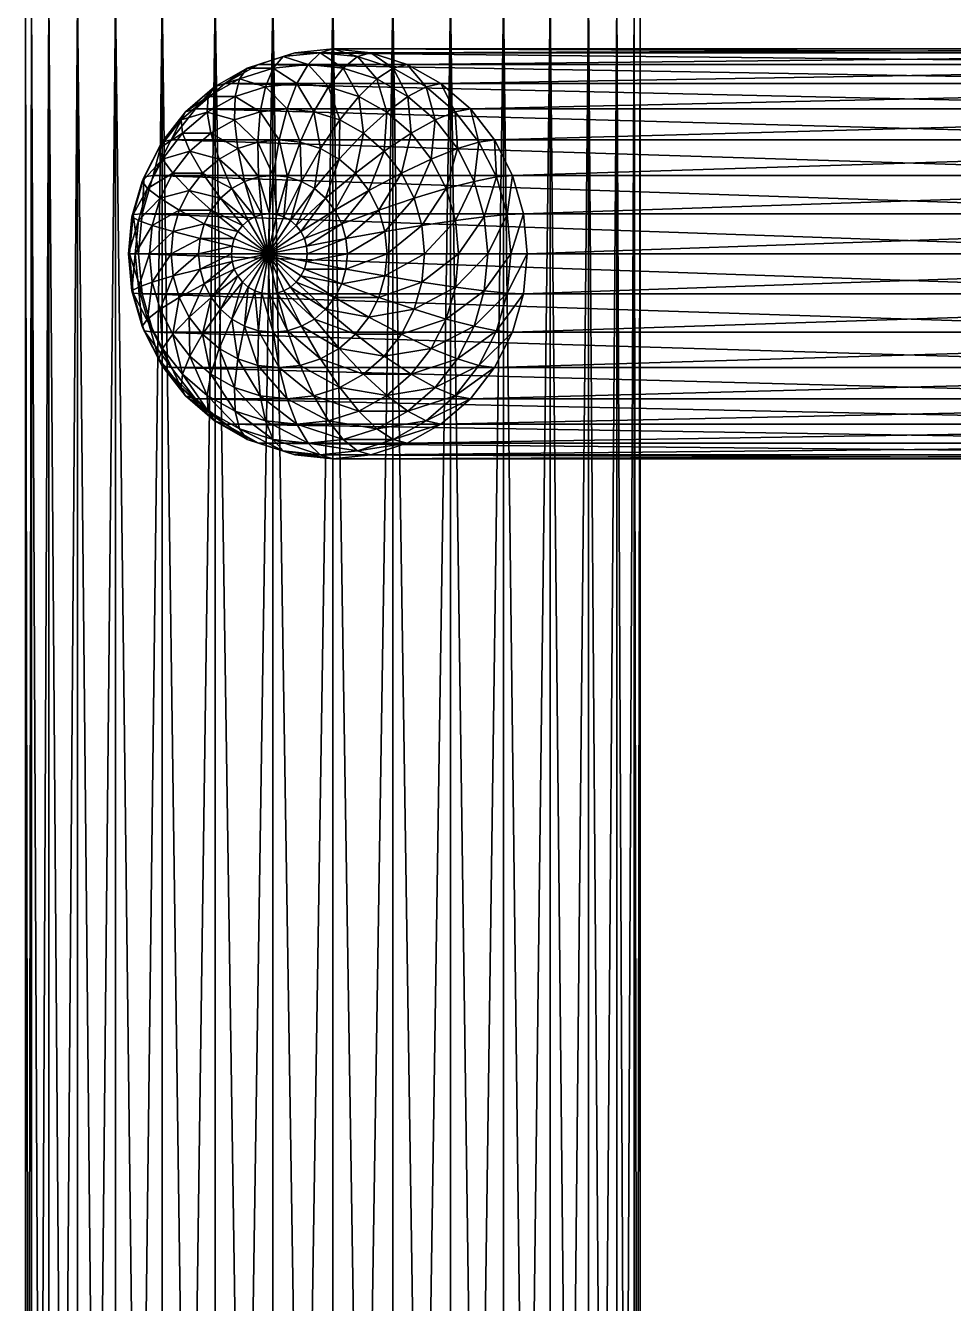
# Model space of a CAD drawing. Header units: millimetres. Extents: x -510 to 550, y -577 to 577.
# Drawn here: x -12 to 24.23, y -465.98 to -416.09 of the extents above; entities that cross this region are included whole.
import ezdxf

# ---------------------------------------------------------------- set-up
doc = ezdxf.new("R2010")
doc.units = ezdxf.units.MM
doc.layers.add('middle_right_fork_1', color=7, linetype='Continuous', true_color=0x5c6b75)
doc.layers.add('structure_right_middle_axle', color=7, linetype='Continuous', true_color=0x5c6b75)

msp = doc.modelspace()

# ---------------------------------------------------------------- linework, layer by layer
at = {"layer": 'middle_right_fork_1', "true_color": 0x5c6b75}
for points in [[(-0.494, -417.154, -281.481), (-1.481, -417.154, -279.506), (0, -417, -280)], [(0, -417, -280), (-1.481, -417.154, -279.506), (43.519, -417.154, -144.506)], [(0.959, -417.304, -281.965), (-0.494, -417.154, -281.481), (0, -417, -280)], [(0.959, -417.304, -281.965), (0, -417, -280), (1.481, -417.154, -280.494)], [(1.481, -417.154, -280.494), (0, -417, -280), (45, -417, -145)], [(0, -417, -280), (43.519, -417.154, -144.506), (45, -417, -145)], [(1.481, -417.154, -280.494), (45, -417, -145), (46.481, -417.154, -145.494)], [(-2.336, -417.751, -282.448), (-3.342, -417.751, -280.531), (-1.946, -417.304, -280.997)], [(-1.946, -417.304, -280.997), (-3.342, -417.751, -280.531), (-2.904, -417.609, -279.032)], [(-1.946, -417.304, -280.997), (-2.904, -417.609, -279.032), (-1.481, -417.154, -279.506)], [(-1.481, -417.154, -279.506), (-2.904, -417.609, -279.032), (42.096, -417.609, -144.032)], [(-0.968, -417.609, -282.904), (-2.336, -417.751, -282.448), (-1.946, -417.304, -280.997)], [(-0.968, -417.609, -282.904), (-1.946, -417.304, -280.997), (-0.494, -417.154, -281.481)], [(-0.494, -417.154, -281.481), (-1.946, -417.304, -280.997), (-1.481, -417.154, -279.506)], [(-1.481, -417.154, -279.506), (42.096, -417.609, -144.032), (43.519, -417.154, -144.506)], [(0.4, -417.751, -283.36), (-0.968, -417.609, -282.904), (-0.494, -417.154, -281.481)], [(0.4, -417.751, -283.36), (-0.494, -417.154, -281.481), (0.959, -417.304, -281.965)], [(1.715, -418.172, -283.799), (0.4, -417.751, -283.36), (0.959, -417.304, -281.965)], [(2.355, -417.751, -282.43), (0.959, -417.304, -281.965), (1.481, -417.154, -280.494)], [(1.715, -418.172, -283.799), (0.959, -417.304, -281.965), (2.355, -417.751, -282.43)], [(2.355, -417.751, -282.43), (1.481, -417.154, -280.494), (2.904, -417.609, -280.968)], [(2.904, -417.609, -280.968), (1.481, -417.154, -280.494), (46.481, -417.154, -145.494)], [(2.904, -417.609, -280.968), (46.481, -417.154, -145.494), (47.904, -417.609, -145.968)], [(-3.651, -418.172, -282.01), (-4.629, -418.476, -280.102), (-3.342, -417.751, -280.531)], [(-3.342, -417.751, -280.531), (-4.629, -418.476, -280.102), (-4.216, -418.348, -278.595)], [(-3.342, -417.751, -280.531), (-4.216, -418.348, -278.595), (-2.904, -417.609, -279.032)], [(-2.904, -417.609, -279.032), (-4.216, -418.348, -278.595), (40.784, -418.348, -143.595)], [(-2.637, -418.476, -283.806), (-3.651, -418.172, -282.01), (-2.336, -417.751, -282.448)], [(-2.336, -417.751, -282.448), (-3.651, -418.172, -282.01), (-3.342, -417.751, -280.531)], [(-2.904, -417.609, -279.032), (40.784, -418.348, -143.595), (42.096, -417.609, -144.032)], [(-1.405, -418.348, -284.216), (-2.637, -418.476, -283.806), (-2.336, -417.751, -282.448)], [(-1.405, -418.348, -284.216), (-2.336, -417.751, -282.448), (-0.968, -417.609, -282.904)], [(-0.174, -418.476, -284.627), (-1.405, -418.348, -284.216), (-0.968, -417.609, -282.904)], [(-0.174, -418.476, -284.627), (-0.968, -417.609, -282.904), (0.4, -417.751, -283.36)], [(1.009, -418.855, -285.021), (-0.174, -418.476, -284.627), (0.4, -417.751, -283.36)], [(1.009, -418.855, -285.021), (0.4, -417.751, -283.36), (1.715, -418.172, -283.799)], [(2.927, -418.855, -284.203), (1.715, -418.172, -283.799), (2.355, -417.751, -282.43)], [(3.642, -418.476, -282.859), (2.355, -417.751, -282.43), (2.904, -417.609, -280.968)], [(2.927, -418.855, -284.203), (2.355, -417.751, -282.43), (3.642, -418.476, -282.859)], [(3.642, -418.476, -282.859), (2.904, -417.609, -280.968), (4.216, -418.348, -281.405)], [(4.216, -418.348, -281.405), (2.904, -417.609, -280.968), (47.904, -417.609, -145.968)], [(4.216, -418.348, -281.405), (47.904, -417.609, -145.968), (49.216, -418.348, -146.405)], [(-4.864, -418.855, -281.606), (-5.757, -419.452, -279.726), (-4.629, -418.476, -280.102)], [(-4.629, -418.476, -280.102), (-5.757, -419.452, -279.726), (-5.367, -419.343, -278.211)], [(-4.629, -418.476, -280.102), (-5.367, -419.343, -278.211), (-4.216, -418.348, -278.595)], [(-4.216, -418.348, -278.595), (-5.367, -419.343, -278.211), (39.633, -419.343, -143.211)], [(-3.82, -418.855, -283.412), (-4.864, -418.855, -281.606), (-3.651, -418.172, -282.01)], [(-3.651, -418.172, -282.01), (-4.864, -418.855, -281.606), (-4.629, -418.476, -280.102)], [(-4.216, -418.348, -278.595), (39.633, -419.343, -143.211), (40.784, -418.348, -143.595)], [(-2.637, -418.476, -283.806), (-3.82, -418.855, -283.412), (-3.651, -418.172, -282.01)], [(-2.836, -419.452, -285.018), (-3.82, -418.855, -283.412), (-2.637, -418.476, -283.806)], [(-1.789, -419.343, -285.367), (-2.836, -419.452, -285.018), (-2.637, -418.476, -283.806)], [(-1.789, -419.343, -285.367), (-2.637, -418.476, -283.806), (-1.405, -418.348, -284.216)], [(-0.742, -419.452, -285.716), (-1.789, -419.343, -285.367), (-1.405, -418.348, -284.216)], [(-0.742, -419.452, -285.716), (-1.405, -418.348, -284.216), (-0.174, -418.476, -284.627)], [(0.265, -419.774, -286.051), (-0.742, -419.452, -285.716), (-0.174, -418.476, -284.627)], [(0.265, -419.774, -286.051), (-0.174, -418.476, -284.627), (1.009, -418.855, -285.021)], [(2.1, -419.469, -285.385), (1.009, -418.855, -285.021), (1.715, -418.172, -283.799)], [(2.1, -419.469, -285.385), (1.715, -418.172, -283.799), (2.927, -418.855, -284.203)], [(3.99, -419.774, -284.557), (2.927, -418.855, -284.203), (3.642, -418.476, -282.859)], [(4.77, -419.452, -283.235), (3.642, -418.476, -282.859), (4.216, -418.348, -281.405)], [(3.99, -419.774, -284.557), (3.642, -418.476, -282.859), (4.77, -419.452, -283.235)], [(4.77, -419.452, -283.235), (4.216, -418.348, -281.405), (5.367, -419.343, -281.789)], [(5.367, -419.343, -281.789), (4.216, -418.348, -281.405), (49.216, -418.348, -146.405)], [(5.367, -419.343, -281.789), (49.216, -418.348, -146.405), (50.367, -419.343, -146.789)], [(-4.911, -419.469, -283.048), (-5.926, -419.774, -281.252), (-4.864, -418.855, -281.606)], [(-4.864, -418.855, -281.606), (-5.926, -419.774, -281.252), (-5.757, -419.452, -279.726)], [(-3.843, -419.774, -284.682), (-4.911, -419.469, -283.048), (-3.82, -418.855, -283.412)], [(-3.82, -418.855, -283.412), (-4.911, -419.469, -283.048), (-4.864, -418.855, -281.606)], [(-2.836, -419.452, -285.018), (-3.843, -419.774, -284.682), (-3.82, -418.855, -283.412)], [(1.193, -420.296, -286.36), (0.265, -419.774, -286.051), (1.009, -418.855, -285.021)], [(1.193, -420.296, -286.36), (1.009, -418.855, -285.021), (2.1, -419.469, -285.385)], [(3.057, -420.296, -285.704), (2.1, -419.469, -285.385), (2.927, -418.855, -284.203)], [(3.057, -420.296, -285.704), (2.927, -418.855, -284.203), (3.99, -419.774, -284.557)], [(-5.926, -419.774, -281.252), (-6.683, -420.641, -279.418), (-5.757, -419.452, -279.726)], [(-5.757, -419.452, -279.726), (-6.683, -420.641, -279.418), (-6.31, -420.555, -277.897)], [(-5.757, -419.452, -279.726), (-6.31, -420.555, -277.897), (-5.367, -419.343, -278.211)], [(-5.367, -419.343, -278.211), (-6.31, -420.555, -277.897), (38.69, -420.555, -142.897)], [(-4.911, -419.469, -283.048), (-5.868, -420.296, -282.729), (-5.926, -419.774, -281.252)], [(-4.77, -420.296, -284.373), (-5.868, -420.296, -282.729), (-4.911, -419.469, -283.048)], [(-5.367, -419.343, -278.211), (38.69, -420.555, -142.897), (39.633, -419.343, -143.211)], [(-3.843, -419.774, -284.682), (-4.77, -420.296, -284.373), (-4.911, -419.469, -283.048)], [(-2.926, -420.641, -286.036), (-3.843, -419.774, -284.682), (-2.836, -419.452, -285.018)], [(-2.103, -420.555, -286.31), (-2.926, -420.641, -286.036), (-2.836, -419.452, -285.018)], [(-2.103, -420.555, -286.31), (-2.836, -419.452, -285.018), (-1.789, -419.343, -285.367)], [(-1.281, -420.641, -286.585), (-2.103, -420.555, -286.31), (-1.789, -419.343, -285.367)], [(-1.281, -420.641, -286.585), (-1.789, -419.343, -285.367), (-0.742, -419.452, -285.716)], [(-0.49, -420.894, -286.848), (-1.281, -420.641, -286.585), (-0.742, -419.452, -285.716)], [(-0.49, -420.894, -286.848), (-0.742, -419.452, -285.716), (0.265, -419.774, -286.051)], [(2.006, -421, -286.631), (1.193, -420.296, -286.36), (2.1, -419.469, -285.385)], [(2.006, -421, -286.631), (2.1, -419.469, -285.385), (3.057, -420.296, -285.704)], [(4.862, -420.894, -284.848), (3.99, -419.774, -284.557), (4.77, -419.452, -283.235)], [(5.696, -420.641, -283.544), (4.77, -419.452, -283.235), (5.367, -419.343, -281.789)], [(4.862, -420.894, -284.848), (4.77, -419.452, -283.235), (5.696, -420.641, -283.544)], [(5.696, -420.641, -283.544), (5.367, -419.343, -281.789), (6.31, -420.555, -282.103)], [(6.31, -420.555, -282.103), (5.367, -419.343, -281.789), (50.367, -419.343, -146.789)], [(6.31, -420.555, -282.103), (50.367, -419.343, -146.789), (51.31, -420.555, -147.103)], [(-5.868, -420.296, -282.729), (-6.798, -420.894, -280.961), (-5.926, -419.774, -281.252)], [(-5.926, -419.774, -281.252), (-6.798, -420.894, -280.961), (-6.683, -420.641, -279.418)], [(-3.717, -420.894, -285.773), (-4.77, -420.296, -284.373), (-3.843, -419.774, -284.682)], [(-2.926, -420.641, -286.036), (-3.717, -420.894, -285.773), (-3.843, -419.774, -284.682)], [(0.239, -421.304, -287.091), (-0.49, -420.894, -286.848), (0.265, -419.774, -286.051)], [(0.239, -421.304, -287.091), (0.265, -419.774, -286.051), (1.193, -420.296, -286.36)], [(3.841, -421.304, -285.965), (3.057, -420.296, -285.704), (3.99, -419.774, -284.557)], [(3.841, -421.304, -285.965), (3.99, -419.774, -284.557), (4.862, -420.894, -284.848)], [(-6.683, -420.641, -279.418), (-7.012, -421.939, -277.663), (-6.31, -420.555, -277.897)], [(-6.31, -420.555, -277.897), (-7.012, -421.939, -277.663), (37.988, -421.939, -142.663)], [(-5.868, -420.296, -282.729), (-6.652, -421.304, -282.468), (-6.798, -420.894, -280.961)], [(-5.584, -421, -284.102), (-6.652, -421.304, -282.468), (-5.868, -420.296, -282.729)], [(-6.31, -420.555, -277.897), (37.988, -421.939, -142.663), (38.69, -420.555, -142.897)], [(-4.77, -420.296, -284.373), (-5.584, -421, -284.102), (-5.868, -420.296, -282.729)], [(-4.446, -421.304, -285.53), (-5.584, -421, -284.102), (-4.77, -420.296, -284.373)], [(-3.717, -420.894, -285.773), (-4.446, -421.304, -285.53), (-4.77, -420.296, -284.373)], [(-2.337, -421.939, -287.012), (-2.926, -420.641, -286.036), (-2.103, -420.555, -286.31)], [(-1.771, -421.997, -287.201), (-2.337, -421.939, -287.012), (-2.103, -420.555, -286.31)], [(-1.771, -421.997, -287.201), (-2.103, -420.555, -286.31), (-1.281, -420.641, -286.585)], [(0.878, -421.857, -287.304), (0.239, -421.304, -287.091), (1.193, -420.296, -286.36)], [(0.878, -421.857, -287.304), (1.193, -420.296, -286.36), (2.006, -421, -286.631)], [(2.673, -421.857, -286.854), (2.006, -421, -286.631), (3.057, -420.296, -285.704)], [(2.673, -421.857, -286.854), (3.057, -420.296, -285.704), (3.841, -421.304, -285.965)], [(6.383, -421.997, -283.773), (5.696, -420.641, -283.544), (6.31, -420.555, -282.103)], [(6.383, -421.997, -283.773), (6.31, -420.555, -282.103), (7.012, -421.939, -282.337)], [(7.012, -421.939, -282.337), (6.31, -420.555, -282.103), (51.31, -420.555, -147.103)], [(7.012, -421.939, -282.337), (51.31, -420.555, -147.103), (52.012, -421.939, -147.337)], [(-6.652, -421.304, -282.468), (-7.446, -422.172, -280.745), (-6.798, -420.894, -280.961)], [(-6.798, -420.894, -280.961), (-7.446, -422.172, -280.745), (-7.371, -421.997, -279.188)], [(-6.798, -420.894, -280.961), (-7.371, -421.997, -279.188), (-6.683, -420.641, -279.418)], [(-6.683, -420.641, -279.418), (-7.371, -421.997, -279.188), (-7.012, -421.939, -277.663)], [(-5.584, -421, -284.102), (-6.251, -421.857, -283.879), (-6.652, -421.304, -282.468)], [(-5.085, -421.857, -285.317), (-6.251, -421.857, -283.879), (-5.584, -421, -284.102)], [(-4.446, -421.304, -285.53), (-5.085, -421.857, -285.317), (-5.584, -421, -284.102)], [(-3.449, -422.172, -286.641), (-4.446, -421.304, -285.53), (-3.717, -420.894, -285.773)], [(-2.904, -421.997, -286.823), (-3.717, -420.894, -285.773), (-2.926, -420.641, -286.036)], [(-2.904, -421.997, -286.823), (-3.449, -422.172, -286.641), (-3.717, -420.894, -285.773)], [(-2.337, -421.939, -287.012), (-2.904, -421.997, -286.823), (-2.926, -420.641, -286.036)], [(-1.226, -422.172, -287.382), (-1.771, -421.997, -287.201), (-1.281, -420.641, -286.585)], [(-1.226, -422.172, -287.382), (-1.281, -420.641, -286.585), (-0.49, -420.894, -286.848)], [(-0.724, -422.454, -287.55), (-1.226, -422.172, -287.382), (-0.49, -420.894, -286.848)], [(-0.724, -422.454, -287.55), (-0.49, -420.894, -286.848), (0.239, -421.304, -287.091)], [(1.402, -422.531, -287.479), (0.878, -421.857, -287.304), (2.006, -421, -286.631)], [(1.402, -422.531, -287.479), (2.006, -421, -286.631), (2.673, -421.857, -286.854)], [(4.425, -422.454, -286.16), (3.841, -421.304, -285.965), (4.862, -420.894, -284.848)], [(4.425, -422.454, -286.16), (4.862, -420.894, -284.848), (5.51, -422.172, -285.064)], [(5.51, -422.172, -285.064), (4.862, -420.894, -284.848), (5.696, -420.641, -283.544)], [(5.51, -422.172, -285.064), (5.696, -420.641, -283.544), (6.383, -421.997, -283.773)], [(-6.652, -421.304, -282.468), (-7.236, -422.454, -282.273), (-7.446, -422.172, -280.745)], [(-6.251, -421.857, -283.879), (-7.236, -422.454, -282.273), (-6.652, -421.304, -282.468)], [(-3.951, -422.454, -286.474), (-5.085, -421.857, -285.317), (-4.446, -421.304, -285.53)], [(-3.449, -422.172, -286.641), (-3.951, -422.454, -286.474), (-4.446, -421.304, -285.53)], [(-0.284, -422.835, -287.696), (-0.724, -422.454, -287.55), (0.239, -421.304, -287.091)], [(-0.284, -422.835, -287.696), (0.239, -421.304, -287.091), (0.878, -421.857, -287.304)], [(3.169, -422.835, -287.019), (2.673, -421.857, -286.854), (3.841, -421.304, -285.965)], [(3.169, -422.835, -287.019), (3.841, -421.304, -285.965), (4.425, -422.454, -286.16)], [(-7.446, -422.172, -280.745), (-7.794, -423.469, -279.047), (-7.371, -421.997, -279.188)], [(-7.371, -421.997, -279.188), (-7.794, -423.469, -279.047), (-7.444, -423.439, -277.519)], [(-7.371, -421.997, -279.188), (-7.444, -423.439, -277.519), (-7.012, -421.939, -277.663)], [(-7.012, -421.939, -277.663), (-7.444, -423.439, -277.519), (37.556, -423.439, -142.519)], [(-6.251, -421.857, -283.879), (-6.747, -422.835, -283.714), (-7.236, -422.454, -282.273)], [(-7.012, -421.939, -277.663), (37.556, -423.439, -142.519), (37.988, -421.939, -142.663)], [(-5.609, -422.531, -285.142), (-6.747, -422.835, -283.714), (-6.251, -421.857, -283.879)], [(-5.085, -421.857, -285.317), (-5.609, -422.531, -285.142), (-6.251, -421.857, -283.879)], [(-4.391, -422.835, -286.327), (-5.609, -422.531, -285.142), (-5.085, -421.857, -285.317)], [(-3.951, -422.454, -286.474), (-4.391, -422.835, -286.327), (-5.085, -421.857, -285.317)], [(-2.77, -423.469, -287.347), (-3.449, -422.172, -286.641), (-2.904, -421.997, -286.823)], [(-2.481, -423.439, -287.444), (-2.904, -421.997, -286.823), (-2.337, -421.939, -287.012)], [(-2.481, -423.439, -287.444), (-2.77, -423.469, -287.347), (-2.904, -421.997, -286.823)], [(-2.192, -423.469, -287.54), (-2.481, -423.439, -287.444), (-2.337, -421.939, -287.012)], [(-2.192, -423.469, -287.54), (-2.337, -421.939, -287.012), (-1.771, -421.997, -287.201)], [(-1.915, -423.558, -287.633), (-2.192, -423.469, -287.54), (-1.771, -421.997, -287.201)], [(-1.915, -423.558, -287.633), (-1.771, -421.997, -287.201), (-1.226, -422.172, -287.382)], [(0.078, -423.299, -287.817), (-0.284, -422.835, -287.696), (0.878, -421.857, -287.304)], [(0.078, -423.299, -287.817), (0.878, -421.857, -287.304), (1.402, -422.531, -287.479)], [(1.792, -423.299, -287.609), (1.402, -422.531, -287.479), (2.673, -421.857, -286.854)], [(1.792, -423.299, -287.609), (2.673, -421.857, -286.854), (3.169, -422.835, -287.019)], [(5.909, -423.558, -285.197), (5.51, -422.172, -285.064), (6.383, -421.997, -283.773)], [(5.909, -423.558, -285.197), (6.383, -421.997, -283.773), (6.807, -423.469, -283.914)], [(6.807, -423.469, -283.914), (6.383, -421.997, -283.773), (7.012, -421.939, -282.337)], [(6.807, -423.469, -283.914), (7.012, -421.939, -282.337), (7.444, -423.439, -282.481)], [(7.444, -423.439, -282.481), (7.012, -421.939, -282.337), (52.012, -421.939, -147.337)], [(7.444, -423.439, -282.481), (52.012, -421.939, -147.337), (52.444, -423.439, -147.481)], [(-7.236, -422.454, -282.273), (-7.845, -423.558, -280.612), (-7.446, -422.172, -280.745)], [(-7.446, -422.172, -280.745), (-7.845, -423.558, -280.612), (-7.794, -423.469, -279.047)], [(-7.236, -422.454, -282.273), (-7.595, -423.702, -282.153), (-7.845, -423.558, -280.612)], [(-6.747, -422.835, -283.714), (-7.595, -423.702, -282.153), (-7.236, -422.454, -282.273)], [(-5.609, -422.531, -285.142), (-5.999, -423.299, -285.012), (-6.747, -422.835, -283.714)], [(-4.752, -423.299, -286.207), (-5.999, -423.299, -285.012), (-5.609, -422.531, -285.142)], [(-4.391, -422.835, -286.327), (-4.752, -423.299, -286.207), (-5.609, -422.531, -285.142)], [(-3.304, -423.702, -287.169), (-4.391, -422.835, -286.327), (-3.951, -422.454, -286.474)], [(-3.048, -423.558, -287.255), (-3.951, -422.454, -286.474), (-3.449, -422.172, -286.641)], [(-3.048, -423.558, -287.255), (-3.304, -423.702, -287.169), (-3.951, -422.454, -286.474)], [(-2.77, -423.469, -287.347), (-3.048, -423.558, -287.255), (-3.449, -422.172, -286.641)], [(-1.659, -423.702, -287.718), (-1.915, -423.558, -287.633), (-1.226, -422.172, -287.382)], [(-1.659, -423.702, -287.718), (-1.226, -422.172, -287.382), (-0.724, -422.454, -287.55)], [(-1.434, -423.896, -287.793), (-1.659, -423.702, -287.718), (-0.724, -422.454, -287.55)], [(-1.434, -423.896, -287.793), (-0.724, -422.454, -287.55), (-0.284, -422.835, -287.696)], [(0.346, -423.828, -287.906), (0.078, -423.299, -287.817), (1.402, -422.531, -287.479)], [(0.346, -423.828, -287.906), (1.402, -422.531, -287.479), (1.792, -423.299, -287.609)], [(3.475, -423.896, -287.121), (3.169, -422.835, -287.019), (4.425, -422.454, -286.16)], [(3.475, -423.896, -287.121), (4.425, -422.454, -286.16), (4.784, -423.702, -286.28)], [(4.784, -423.702, -286.28), (4.425, -422.454, -286.16), (5.51, -422.172, -285.064)], [(4.784, -423.702, -286.28), (5.51, -422.172, -285.064), (5.909, -423.558, -285.197)], [(-6.747, -422.835, -283.714), (-7.052, -423.896, -283.612), (-7.595, -423.702, -282.153)], [(-5.999, -423.299, -285.012), (-7.052, -423.896, -283.612), (-6.747, -422.835, -283.714)], [(-3.528, -423.896, -287.095), (-4.752, -423.299, -286.207), (-4.391, -422.835, -286.327)], [(-3.304, -423.702, -287.169), (-3.528, -423.896, -287.095), (-4.391, -422.835, -286.327)], [(-1.25, -424.133, -287.854), (-1.434, -423.896, -287.793), (-0.284, -422.835, -287.696)], [(-1.25, -424.133, -287.854), (-0.284, -422.835, -287.696), (0.078, -423.299, -287.817)], [(2.032, -424.133, -287.689), (1.792, -423.299, -287.609), (3.169, -422.835, -287.019)], [(2.032, -424.133, -287.689), (3.169, -422.835, -287.019), (3.475, -423.896, -287.121)], [(-7.595, -423.702, -282.153), (-7.98, -425, -280.567), (-7.845, -423.558, -280.612)], [(-7.845, -423.558, -280.612), (-7.98, -425, -280.567), (-7.937, -425, -278.999)], [(-7.845, -423.558, -280.612), (-7.937, -425, -278.999), (-7.794, -423.469, -279.047)], [(-7.794, -423.469, -279.047), (-7.937, -425, -278.999), (-7.589, -425, -277.47)], [(-7.794, -423.469, -279.047), (-7.589, -425, -277.47), (-7.444, -423.439, -277.519)], [(-7.444, -423.439, -277.519), (-7.589, -425, -277.47), (37.411, -425, -142.47)], [(-7.444, -423.439, -277.519), (37.411, -425, -142.47), (37.556, -423.439, -142.519)], [(-5.999, -423.299, -285.012), (-6.239, -424.133, -284.932), (-7.052, -423.896, -283.612)], [(-5.021, -423.828, -286.117), (-6.239, -424.133, -284.932), (-5.999, -423.299, -285.012)], [(-4.752, -423.299, -286.207), (-5.021, -423.828, -286.117), (-5.999, -423.299, -285.012)], [(-3.712, -424.133, -287.033), (-5.021, -423.828, -286.117), (-4.752, -423.299, -286.207)], [(-3.528, -423.896, -287.095), (-3.712, -424.133, -287.033), (-4.752, -423.299, -286.207)], [(-2.53, -425, -287.589), (-3.304, -423.702, -287.169), (-3.048, -423.558, -287.255)], [(-2.53, -425, -287.589), (-3.048, -423.558, -287.255), (-2.77, -423.469, -287.347)], [(-2.53, -425, -287.589), (-2.77, -423.469, -287.347), (-2.481, -423.439, -287.444)], [(-2.53, -425, -287.589), (-2.481, -423.439, -287.444), (-2.192, -423.469, -287.54)], [(-2.53, -425, -287.589), (-2.192, -423.469, -287.54), (-1.915, -423.558, -287.633)], [(-2.53, -425, -287.589), (-1.915, -423.558, -287.633), (-1.659, -423.702, -287.718)], [(-1.113, -424.403, -287.9), (-1.25, -424.133, -287.854), (0.078, -423.299, -287.817)], [(-1.113, -424.403, -287.9), (0.078, -423.299, -287.817), (0.346, -423.828, -287.906)], [(0.511, -424.403, -287.961), (0.346, -423.828, -287.906), (1.792, -423.299, -287.609)], [(0.511, -424.403, -287.961), (1.792, -423.299, -287.609), (2.032, -424.133, -287.689)], [(4.905, -425, -286.32), (4.784, -423.702, -286.28), (5.909, -423.558, -285.197)], [(4.905, -425, -286.32), (5.909, -423.558, -285.197), (6.044, -425, -285.242)], [(6.044, -425, -285.242), (5.909, -423.558, -285.197), (6.807, -423.469, -283.914)], [(6.044, -425, -285.242), (6.807, -423.469, -283.914), (6.95, -425, -283.962)], [(6.95, -425, -283.962), (6.807, -423.469, -283.914), (7.444, -423.439, -282.481)], [(6.95, -425, -283.962), (7.444, -423.439, -282.481), (7.589, -425, -282.53)], [(7.589, -425, -282.53), (7.444, -423.439, -282.481), (52.444, -423.439, -147.481)], [(7.589, -425, -282.53), (52.444, -423.439, -147.481), (52.589, -425, -147.53)], [(-7.595, -423.702, -282.153), (-7.716, -425, -282.113), (-7.98, -425, -280.567)], [(-7.052, -423.896, -283.612), (-7.716, -425, -282.113), (-7.595, -423.702, -282.153)], [(-7.052, -423.896, -283.612), (-7.155, -425, -283.578), (-7.716, -425, -282.113)], [(-6.239, -424.133, -284.932), (-7.155, -425, -283.578), (-7.052, -423.896, -283.612)], [(-5.021, -423.828, -286.117), (-5.186, -424.403, -286.062), (-6.239, -424.133, -284.932)], [(-3.849, -424.403, -286.988), (-5.186, -424.403, -286.062), (-5.021, -423.828, -286.117)], [(-3.712, -424.133, -287.033), (-3.849, -424.403, -286.988), (-5.021, -423.828, -286.117)], [(-2.53, -425, -287.589), (-3.712, -424.133, -287.033), (-3.528, -423.896, -287.095)], [(-2.53, -425, -287.589), (-3.528, -423.896, -287.095), (-3.304, -423.702, -287.169)], [(-2.53, -425, -287.589), (-1.659, -423.702, -287.718), (-1.434, -423.896, -287.793)], [(-2.53, -425, -287.589), (-1.434, -423.896, -287.793), (-1.25, -424.133, -287.854)], [(-1.029, -424.696, -287.928), (-1.113, -424.403, -287.9), (0.346, -423.828, -287.906)], [(-1.029, -424.696, -287.928), (0.346, -423.828, -287.906), (0.511, -424.403, -287.961)], [(2.113, -425, -287.716), (2.032, -424.133, -287.689), (3.475, -423.896, -287.121)], [(2.113, -425, -287.716), (3.475, -423.896, -287.121), (3.578, -425, -287.155)], [(3.578, -425, -287.155), (3.475, -423.896, -287.121), (4.784, -423.702, -286.28)], [(3.578, -425, -287.155), (4.784, -423.702, -286.28), (4.905, -425, -286.32)], [(-6.239, -424.133, -284.932), (-6.32, -425, -284.905), (-7.155, -425, -283.578)], [(-5.186, -424.403, -286.062), (-6.32, -425, -284.905), (-6.239, -424.133, -284.932)], [(-5.186, -424.403, -286.062), (-5.242, -425, -286.044), (-6.32, -425, -284.905)], [(-3.933, -424.696, -286.96), (-5.242, -425, -286.044), (-5.186, -424.403, -286.062)], [(-3.849, -424.403, -286.988), (-3.933, -424.696, -286.96), (-5.186, -424.403, -286.062)], [(-2.53, -425, -287.589), (-3.933, -424.696, -286.96), (-3.849, -424.403, -286.988)], [(-2.53, -425, -287.589), (-3.849, -424.403, -286.988), (-3.712, -424.133, -287.033)], [(-2.53, -425, -287.589), (-1.25, -424.133, -287.854), (-1.113, -424.403, -287.9)], [(-2.53, -425, -287.589), (-1.113, -424.403, -287.9), (-1.029, -424.696, -287.928)], [(-1.001, -425, -287.937), (-1.029, -424.696, -287.928), (0.511, -424.403, -287.961)], [(-1.001, -425, -287.937), (0.511, -424.403, -287.961), (0.567, -425, -287.98)], [(0.567, -425, -287.98), (0.511, -424.403, -287.961), (2.032, -424.133, -287.689)], [(0.567, -425, -287.98), (2.032, -424.133, -287.689), (2.113, -425, -287.716)], [(-7.716, -425, -282.113), (-7.845, -426.442, -280.612), (-7.98, -425, -280.567)], [(-7.98, -425, -280.567), (-7.845, -426.442, -280.612), (-7.794, -426.531, -279.047)], [(-7.98, -425, -280.567), (-7.794, -426.531, -279.047), (-7.937, -425, -278.999)], [(-7.937, -425, -278.999), (-7.794, -426.531, -279.047), (-7.444, -426.561, -277.519)], [(-7.937, -425, -278.999), (-7.444, -426.561, -277.519), (-7.589, -425, -277.47)], [(-7.716, -425, -282.113), (-7.595, -426.298, -282.153), (-7.845, -426.442, -280.612)], [(-7.155, -425, -283.578), (-7.595, -426.298, -282.153), (-7.716, -425, -282.113)], [(-7.155, -425, -283.578), (-7.052, -426.104, -283.612), (-7.595, -426.298, -282.153)], [(-7.589, -425, -277.47), (-7.444, -426.561, -277.519), (37.556, -426.561, -142.519)], [(-7.589, -425, -277.47), (37.556, -426.561, -142.519), (37.411, -425, -142.47)], [(-6.32, -425, -284.905), (-7.052, -426.104, -283.612), (-7.155, -425, -283.578)], [(-6.32, -425, -284.905), (-6.239, -425.867, -284.932), (-7.052, -426.104, -283.612)], [(-5.242, -425, -286.044), (-6.239, -425.867, -284.932), (-6.32, -425, -284.905)], [(-5.242, -425, -286.044), (-5.186, -425.597, -286.062), (-6.239, -425.867, -284.932)], [(-3.933, -424.696, -286.96), (-3.962, -425, -286.95), (-5.242, -425, -286.044)], [(-3.962, -425, -286.95), (-5.186, -425.597, -286.062), (-5.242, -425, -286.044)], [(-3.962, -425, -286.95), (-3.933, -425.304, -286.96), (-5.186, -425.597, -286.062)], [(-2.53, -425, -287.589), (-3.962, -425, -286.95), (-3.933, -424.696, -286.96)], [(-2.53, -425, -287.589), (-3.933, -425.304, -286.96), (-3.962, -425, -286.95)], [(-2.53, -425, -287.589), (-3.849, -425.597, -286.988), (-3.933, -425.304, -286.96)], [(-2.53, -425, -287.589), (-3.712, -425.867, -287.033), (-3.849, -425.597, -286.988)], [(-2.53, -425, -287.589), (-3.528, -426.104, -287.095), (-3.712, -425.867, -287.033)], [(-2.53, -425, -287.589), (-3.304, -426.298, -287.169), (-3.528, -426.104, -287.095)], [(-2.53, -425, -287.589), (-3.048, -426.442, -287.255), (-3.304, -426.298, -287.169)], [(-2.53, -425, -287.589), (-2.77, -426.531, -287.347), (-3.048, -426.442, -287.255)], [(-2.53, -425, -287.589), (-2.481, -426.561, -287.444), (-2.77, -426.531, -287.347)], [(-2.53, -425, -287.589), (-1.029, -424.696, -287.928), (-1.001, -425, -287.937)], [(-2.53, -425, -287.589), (-2.192, -426.531, -287.54), (-2.481, -426.561, -287.444)], [(-2.53, -425, -287.589), (-1.915, -426.442, -287.633), (-2.192, -426.531, -287.54)], [(-2.53, -425, -287.589), (-1.659, -426.298, -287.718), (-1.915, -426.442, -287.633)], [(-2.53, -425, -287.589), (-1.434, -426.104, -287.793), (-1.659, -426.298, -287.718)], [(-2.53, -425, -287.589), (-1.25, -425.867, -287.854), (-1.434, -426.104, -287.793)], [(-2.53, -425, -287.589), (-1.113, -425.597, -287.9), (-1.25, -425.867, -287.854)], [(-2.53, -425, -287.589), (-1.029, -425.304, -287.928), (-1.113, -425.597, -287.9)], [(-2.53, -425, -287.589), (-1.001, -425, -287.937), (-1.029, -425.304, -287.928)], [(-1.029, -425.304, -287.928), (-1.001, -425, -287.937), (0.567, -425, -287.98)], [(-1.029, -425.304, -287.928), (0.567, -425, -287.98), (0.511, -425.597, -287.961)], [(0.511, -425.597, -287.961), (0.567, -425, -287.98), (2.113, -425, -287.716)], [(0.511, -425.597, -287.961), (2.113, -425, -287.716), (2.032, -425.867, -287.689)], [(2.032, -425.867, -287.689), (2.113, -425, -287.716), (3.578, -425, -287.155)], [(2.032, -425.867, -287.689), (3.578, -425, -287.155), (3.475, -426.104, -287.121)], [(3.475, -426.104, -287.121), (3.578, -425, -287.155), (4.905, -425, -286.32)], [(3.475, -426.104, -287.121), (4.905, -425, -286.32), (4.784, -426.298, -286.28)], [(4.784, -426.298, -286.28), (4.905, -425, -286.32), (6.044, -425, -285.242)], [(4.784, -426.298, -286.28), (6.044, -425, -285.242), (5.909, -426.442, -285.197)], [(5.909, -426.442, -285.197), (6.044, -425, -285.242), (6.95, -425, -283.962)], [(5.909, -426.442, -285.197), (6.95, -425, -283.962), (6.807, -426.531, -283.914)], [(6.807, -426.531, -283.914), (6.95, -425, -283.962), (7.589, -425, -282.53)], [(6.807, -426.531, -283.914), (7.589, -425, -282.53), (7.444, -426.561, -282.481)], [(7.444, -426.561, -282.481), (7.589, -425, -282.53), (52.589, -425, -147.53)], [(7.444, -426.561, -282.481), (52.589, -425, -147.53), (52.444, -426.561, -147.481)], [(-3.933, -425.304, -286.96), (-5.021, -426.172, -286.117), (-5.186, -425.597, -286.062)], [(-3.933, -425.304, -286.96), (-3.849, -425.597, -286.988), (-5.021, -426.172, -286.117)], [(-1.113, -425.597, -287.9), (-1.029, -425.304, -287.928), (0.511, -425.597, -287.961)], [(-6.239, -425.867, -284.932), (-6.747, -427.165, -283.714), (-7.052, -426.104, -283.612)], [(-6.239, -425.867, -284.932), (-5.999, -426.701, -285.012), (-6.747, -427.165, -283.714)], [(-5.186, -425.597, -286.062), (-5.999, -426.701, -285.012), (-6.239, -425.867, -284.932)], [(-5.186, -425.597, -286.062), (-5.021, -426.172, -286.117), (-5.999, -426.701, -285.012)], [(-3.849, -425.597, -286.988), (-4.752, -426.701, -286.207), (-5.021, -426.172, -286.117)], [(-3.849, -425.597, -286.988), (-3.712, -425.867, -287.033), (-4.752, -426.701, -286.207)], [(-3.712, -425.867, -287.033), (-4.391, -427.165, -286.327), (-4.752, -426.701, -286.207)], [(-3.712, -425.867, -287.033), (-3.528, -426.104, -287.095), (-4.391, -427.165, -286.327)], [(-1.434, -426.104, -287.793), (-1.25, -425.867, -287.854), (0.078, -426.701, -287.817)], [(-1.25, -425.867, -287.854), (-1.113, -425.597, -287.9), (0.346, -426.172, -287.906)], [(-1.25, -425.867, -287.854), (0.346, -426.172, -287.906), (0.078, -426.701, -287.817)], [(-1.113, -425.597, -287.9), (0.511, -425.597, -287.961), (0.346, -426.172, -287.906)], [(0.346, -426.172, -287.906), (0.511, -425.597, -287.961), (2.032, -425.867, -287.689)], [(0.346, -426.172, -287.906), (2.032, -425.867, -287.689), (1.792, -426.701, -287.609)], [(1.792, -426.701, -287.609), (2.032, -425.867, -287.689), (3.475, -426.104, -287.121)], [(-7.595, -426.298, -282.153), (-7.446, -427.828, -280.745), (-7.845, -426.442, -280.612)], [(-7.845, -426.442, -280.612), (-7.446, -427.828, -280.745), (-7.371, -428.003, -279.188)], [(-7.845, -426.442, -280.612), (-7.371, -428.003, -279.188), (-7.794, -426.531, -279.047)], [(-7.794, -426.531, -279.047), (-7.371, -428.003, -279.188), (-7.012, -428.061, -277.663)], [(-7.794, -426.531, -279.047), (-7.012, -428.061, -277.663), (-7.444, -426.561, -277.519)], [(-7.052, -426.104, -283.612), (-7.236, -427.546, -282.273), (-7.595, -426.298, -282.153)], [(-7.595, -426.298, -282.153), (-7.236, -427.546, -282.273), (-7.446, -427.828, -280.745)], [(-7.052, -426.104, -283.612), (-6.747, -427.165, -283.714), (-7.236, -427.546, -282.273)], [(-5.021, -426.172, -286.117), (-5.609, -427.469, -285.142), (-5.999, -426.701, -285.012)], [(-5.021, -426.172, -286.117), (-4.752, -426.701, -286.207), (-5.609, -427.469, -285.142)], [(-3.528, -426.104, -287.095), (-3.951, -427.546, -286.474), (-4.391, -427.165, -286.327)], [(-3.528, -426.104, -287.095), (-3.304, -426.298, -287.169), (-3.951, -427.546, -286.474)], [(-3.304, -426.298, -287.169), (-3.449, -427.828, -286.641), (-3.951, -427.546, -286.474)], [(-3.304, -426.298, -287.169), (-3.048, -426.442, -287.255), (-3.449, -427.828, -286.641)], [(-3.048, -426.442, -287.255), (-2.904, -428.003, -286.823), (-3.449, -427.828, -286.641)], [(-3.048, -426.442, -287.255), (-2.77, -426.531, -287.347), (-2.904, -428.003, -286.823)], [(-2.77, -426.531, -287.347), (-2.337, -428.061, -287.012), (-2.904, -428.003, -286.823)], [(-2.77, -426.531, -287.347), (-2.481, -426.561, -287.444), (-2.337, -428.061, -287.012)], [(-2.481, -426.561, -287.444), (-2.192, -426.531, -287.54), (-1.771, -428.003, -287.201)], [(-2.192, -426.531, -287.54), (-1.915, -426.442, -287.633), (-1.226, -427.828, -287.382)], [(-2.192, -426.531, -287.54), (-1.226, -427.828, -287.382), (-1.771, -428.003, -287.201)], [(-1.915, -426.442, -287.633), (-1.659, -426.298, -287.718), (-0.724, -427.546, -287.55)], [(-1.915, -426.442, -287.633), (-0.724, -427.546, -287.55), (-1.226, -427.828, -287.382)], [(-1.659, -426.298, -287.718), (-1.434, -426.104, -287.793), (-0.284, -427.165, -287.696)], [(-1.659, -426.298, -287.718), (-0.284, -427.165, -287.696), (-0.724, -427.546, -287.55)], [(-1.434, -426.104, -287.793), (0.078, -426.701, -287.817), (-0.284, -427.165, -287.696)], [(0.078, -426.701, -287.817), (0.346, -426.172, -287.906), (1.792, -426.701, -287.609)], [(1.792, -426.701, -287.609), (3.475, -426.104, -287.121), (3.169, -427.165, -287.019)], [(3.169, -427.165, -287.019), (3.475, -426.104, -287.121), (4.784, -426.298, -286.28)], [(3.169, -427.165, -287.019), (4.784, -426.298, -286.28), (4.425, -427.546, -286.16)], [(4.425, -427.546, -286.16), (4.784, -426.298, -286.28), (5.909, -426.442, -285.197)], [(4.425, -427.546, -286.16), (5.909, -426.442, -285.197), (5.51, -427.828, -285.064)], [(5.51, -427.828, -285.064), (5.909, -426.442, -285.197), (6.807, -426.531, -283.914)], [(5.51, -427.828, -285.064), (6.807, -426.531, -283.914), (6.383, -428.003, -283.773)], [(6.383, -428.003, -283.773), (6.807, -426.531, -283.914), (7.444, -426.561, -282.481)], [(-7.444, -426.561, -277.519), (-7.012, -428.061, -277.663), (37.988, -428.061, -142.663)], [(-7.444, -426.561, -277.519), (37.988, -428.061, -142.663), (37.556, -426.561, -142.519)], [(-5.999, -426.701, -285.012), (-6.251, -428.143, -283.879), (-6.747, -427.165, -283.714)], [(-5.999, -426.701, -285.012), (-5.609, -427.469, -285.142), (-6.251, -428.143, -283.879)], [(-4.752, -426.701, -286.207), (-5.085, -428.143, -285.317), (-5.609, -427.469, -285.142)], [(-4.752, -426.701, -286.207), (-4.391, -427.165, -286.327), (-5.085, -428.143, -285.317)], [(-2.481, -426.561, -287.444), (-1.771, -428.003, -287.201), (-2.337, -428.061, -287.012)], [(-0.284, -427.165, -287.696), (0.078, -426.701, -287.817), (1.402, -427.469, -287.479)], [(0.078, -426.701, -287.817), (1.792, -426.701, -287.609), (1.402, -427.469, -287.479)], [(1.402, -427.469, -287.479), (1.792, -426.701, -287.609), (3.169, -427.165, -287.019)], [(6.383, -428.003, -283.773), (7.444, -426.561, -282.481), (7.012, -428.061, -282.337)], [(7.012, -428.061, -282.337), (7.444, -426.561, -282.481), (52.444, -426.561, -147.481)], [(7.012, -428.061, -282.337), (52.444, -426.561, -147.481), (52.012, -428.061, -147.337)], [(-7.236, -427.546, -282.273), (-6.798, -429.106, -280.961), (-7.446, -427.828, -280.745)], [(-6.747, -427.165, -283.714), (-6.652, -428.696, -282.468), (-7.236, -427.546, -282.273)], [(-7.236, -427.546, -282.273), (-6.652, -428.696, -282.468), (-6.798, -429.106, -280.961)], [(-6.747, -427.165, -283.714), (-6.251, -428.143, -283.879), (-6.652, -428.696, -282.468)], [(-5.609, -427.469, -285.142), (-5.584, -429, -284.102), (-6.251, -428.143, -283.879)], [(-5.609, -427.469, -285.142), (-5.085, -428.143, -285.317), (-5.584, -429, -284.102)], [(-4.391, -427.165, -286.327), (-4.446, -428.696, -285.53), (-5.085, -428.143, -285.317)], [(-4.391, -427.165, -286.327), (-3.951, -427.546, -286.474), (-4.446, -428.696, -285.53)], [(-3.951, -427.546, -286.474), (-3.717, -429.106, -285.773), (-4.446, -428.696, -285.53)], [(-3.951, -427.546, -286.474), (-3.449, -427.828, -286.641), (-3.717, -429.106, -285.773)], [(-1.226, -427.828, -287.382), (-0.724, -427.546, -287.55), (0.239, -428.696, -287.091)], [(-0.724, -427.546, -287.55), (-0.284, -427.165, -287.696), (0.878, -428.143, -287.304)], [(-0.724, -427.546, -287.55), (0.878, -428.143, -287.304), (0.239, -428.696, -287.091)], [(-0.284, -427.165, -287.696), (1.402, -427.469, -287.479), (0.878, -428.143, -287.304)], [(0.878, -428.143, -287.304), (1.402, -427.469, -287.479), (2.673, -428.143, -286.854)], [(1.402, -427.469, -287.479), (3.169, -427.165, -287.019), (2.673, -428.143, -286.854)], [(2.673, -428.143, -286.854), (3.169, -427.165, -287.019), (4.425, -427.546, -286.16)], [(2.673, -428.143, -286.854), (4.425, -427.546, -286.16), (3.841, -428.696, -285.965)], [(3.841, -428.696, -285.965), (4.425, -427.546, -286.16), (5.51, -427.828, -285.064)], [(-7.446, -427.828, -280.745), (-6.798, -429.106, -280.961), (-6.683, -429.359, -279.418)], [(-7.446, -427.828, -280.745), (-6.683, -429.359, -279.418), (-7.371, -428.003, -279.188)], [(-7.371, -428.003, -279.188), (-6.683, -429.359, -279.418), (-6.31, -429.445, -277.897)], [(-7.371, -428.003, -279.188), (-6.31, -429.445, -277.897), (-7.012, -428.061, -277.663)], [(-3.449, -427.828, -286.641), (-2.926, -429.359, -286.036), (-3.717, -429.106, -285.773)], [(-3.449, -427.828, -286.641), (-2.904, -428.003, -286.823), (-2.926, -429.359, -286.036)], [(-2.904, -428.003, -286.823), (-2.103, -429.445, -286.31), (-2.926, -429.359, -286.036)], [(-2.904, -428.003, -286.823), (-2.337, -428.061, -287.012), (-2.103, -429.445, -286.31)], [(-2.337, -428.061, -287.012), (-1.771, -428.003, -287.201), (-1.281, -429.359, -286.585)], [(-1.771, -428.003, -287.201), (-1.226, -427.828, -287.382), (-0.49, -429.106, -286.848)], [(-1.771, -428.003, -287.201), (-0.49, -429.106, -286.848), (-1.281, -429.359, -286.585)], [(-1.226, -427.828, -287.382), (0.239, -428.696, -287.091), (-0.49, -429.106, -286.848)], [(3.841, -428.696, -285.965), (5.51, -427.828, -285.064), (4.862, -429.106, -284.848)], [(4.862, -429.106, -284.848), (5.51, -427.828, -285.064), (6.383, -428.003, -283.773)], [(4.862, -429.106, -284.848), (6.383, -428.003, -283.773), (5.696, -429.359, -283.544)], [(5.696, -429.359, -283.544), (6.383, -428.003, -283.773), (7.012, -428.061, -282.337)], [(-7.012, -428.061, -277.663), (-6.31, -429.445, -277.897), (38.69, -429.445, -142.897)], [(-7.012, -428.061, -277.663), (38.69, -429.445, -142.897), (37.988, -428.061, -142.663)], [(-6.251, -428.143, -283.879), (-5.868, -429.704, -282.729), (-6.652, -428.696, -282.468)], [(-6.251, -428.143, -283.879), (-5.584, -429, -284.102), (-5.868, -429.704, -282.729)], [(-5.085, -428.143, -285.317), (-4.77, -429.704, -284.373), (-5.584, -429, -284.102)], [(-5.085, -428.143, -285.317), (-4.446, -428.696, -285.53), (-4.77, -429.704, -284.373)], [(-2.337, -428.061, -287.012), (-1.281, -429.359, -286.585), (-2.103, -429.445, -286.31)], [(0.239, -428.696, -287.091), (0.878, -428.143, -287.304), (2.006, -429, -286.631)], [(0.878, -428.143, -287.304), (2.673, -428.143, -286.854), (2.006, -429, -286.631)], [(2.006, -429, -286.631), (2.673, -428.143, -286.854), (3.841, -428.696, -285.965)], [(5.696, -429.359, -283.544), (7.012, -428.061, -282.337), (6.31, -429.445, -282.103)], [(6.31, -429.445, -282.103), (7.012, -428.061, -282.337), (52.012, -428.061, -147.337)], [(6.31, -429.445, -282.103), (52.012, -428.061, -147.337), (51.31, -429.445, -147.103)], [(-6.652, -428.696, -282.468), (-5.926, -430.226, -281.252), (-6.798, -429.106, -280.961)], [(-6.652, -428.696, -282.468), (-5.868, -429.704, -282.729), (-5.926, -430.226, -281.252)], [(-5.584, -429, -284.102), (-4.911, -430.531, -283.048), (-5.868, -429.704, -282.729)], [(-5.584, -429, -284.102), (-4.77, -429.704, -284.373), (-4.911, -430.531, -283.048)], [(-4.446, -428.696, -285.53), (-3.843, -430.226, -284.682), (-4.77, -429.704, -284.373)], [(-4.446, -428.696, -285.53), (-3.717, -429.106, -285.773), (-3.843, -430.226, -284.682)], [(-0.49, -429.106, -286.848), (0.239, -428.696, -287.091), (1.193, -429.704, -286.36)], [(0.239, -428.696, -287.091), (2.006, -429, -286.631), (1.193, -429.704, -286.36)], [(1.193, -429.704, -286.36), (2.006, -429, -286.631), (3.057, -429.704, -285.704)], [(2.006, -429, -286.631), (3.841, -428.696, -285.965), (3.057, -429.704, -285.704)], [(3.057, -429.704, -285.704), (3.841, -428.696, -285.965), (4.862, -429.106, -284.848)], [(-6.798, -429.106, -280.961), (-5.926, -430.226, -281.252), (-5.757, -430.548, -279.726)], [(-6.798, -429.106, -280.961), (-5.757, -430.548, -279.726), (-6.683, -429.359, -279.418)], [(-6.683, -429.359, -279.418), (-5.757, -430.548, -279.726), (-5.367, -430.657, -278.211)], [(-6.683, -429.359, -279.418), (-5.367, -430.657, -278.211), (-6.31, -429.445, -277.897)], [(-6.31, -429.445, -277.897), (-5.367, -430.657, -278.211), (39.633, -430.657, -143.211)], [(-6.31, -429.445, -277.897), (39.633, -430.657, -143.211), (38.69, -429.445, -142.897)], [(-3.717, -429.106, -285.773), (-2.836, -430.548, -285.018), (-3.843, -430.226, -284.682)], [(-3.717, -429.106, -285.773), (-2.926, -429.359, -286.036), (-2.836, -430.548, -285.018)], [(-2.926, -429.359, -286.036), (-2.103, -429.445, -286.31), (-1.789, -430.657, -285.367)], [(-2.926, -429.359, -286.036), (-1.789, -430.657, -285.367), (-2.836, -430.548, -285.018)], [(-2.103, -429.445, -286.31), (-1.281, -429.359, -286.585), (-0.742, -430.548, -285.716)], [(-2.103, -429.445, -286.31), (-0.742, -430.548, -285.716), (-1.789, -430.657, -285.367)], [(-1.281, -429.359, -286.585), (-0.49, -429.106, -286.848), (0.265, -430.226, -286.051)], [(-1.281, -429.359, -286.585), (0.265, -430.226, -286.051), (-0.742, -430.548, -285.716)], [(-0.49, -429.106, -286.848), (1.193, -429.704, -286.36), (0.265, -430.226, -286.051)], [(3.057, -429.704, -285.704), (4.862, -429.106, -284.848), (3.99, -430.226, -284.557)], [(3.99, -430.226, -284.557), (4.862, -429.106, -284.848), (5.696, -429.359, -283.544)], [(3.99, -430.226, -284.557), (5.696, -429.359, -283.544), (4.77, -430.548, -283.235)], [(4.77, -430.548, -283.235), (5.696, -429.359, -283.544), (6.31, -429.445, -282.103)], [(4.77, -430.548, -283.235), (6.31, -429.445, -282.103), (5.367, -430.657, -281.789)], [(5.367, -430.657, -281.789), (6.31, -429.445, -282.103), (51.31, -429.445, -147.103)], [(5.367, -430.657, -281.789), (51.31, -429.445, -147.103), (50.367, -430.657, -146.789)], [(-5.868, -429.704, -282.729), (-4.864, -431.145, -281.606), (-5.926, -430.226, -281.252)], [(-5.868, -429.704, -282.729), (-4.911, -430.531, -283.048), (-4.864, -431.145, -281.606)], [(-4.77, -429.704, -284.373), (-3.82, -431.145, -283.412), (-4.911, -430.531, -283.048)], [(-4.77, -429.704, -284.373), (-3.843, -430.226, -284.682), (-3.82, -431.145, -283.412)], [(0.265, -430.226, -286.051), (1.193, -429.704, -286.36), (2.1, -430.531, -285.385)], [(1.193, -429.704, -286.36), (3.057, -429.704, -285.704), (2.1, -430.531, -285.385)], [(2.1, -430.531, -285.385), (3.057, -429.704, -285.704), (3.99, -430.226, -284.557)], [(-5.926, -430.226, -281.252), (-4.864, -431.145, -281.606), (-4.629, -431.524, -280.102)], [(-5.926, -430.226, -281.252), (-4.629, -431.524, -280.102), (-5.757, -430.548, -279.726)], [(-4.911, -430.531, -283.048), (-3.82, -431.145, -283.412), (-3.651, -431.828, -282.01)], [(-4.911, -430.531, -283.048), (-3.651, -431.828, -282.01), (-4.864, -431.145, -281.606)], [(-3.843, -430.226, -284.682), (-2.836, -430.548, -285.018), (-2.637, -431.524, -283.806)], [(-3.843, -430.226, -284.682), (-2.637, -431.524, -283.806), (-3.82, -431.145, -283.412)], [(-0.742, -430.548, -285.716), (0.265, -430.226, -286.051), (1.009, -431.145, -285.021)], [(0.265, -430.226, -286.051), (2.1, -430.531, -285.385), (1.009, -431.145, -285.021)], [(1.009, -431.145, -285.021), (2.1, -430.531, -285.385), (2.927, -431.145, -284.203)], [(2.1, -430.531, -285.385), (3.99, -430.226, -284.557), (2.927, -431.145, -284.203)], [(2.927, -431.145, -284.203), (3.99, -430.226, -284.557), (4.77, -430.548, -283.235)], [(-5.757, -430.548, -279.726), (-4.629, -431.524, -280.102), (-4.216, -431.652, -278.595)], [(-5.757, -430.548, -279.726), (-4.216, -431.652, -278.595), (-5.367, -430.657, -278.211)], [(-5.367, -430.657, -278.211), (-4.216, -431.652, -278.595), (40.784, -431.652, -143.595)], [(-5.367, -430.657, -278.211), (40.784, -431.652, -143.595), (39.633, -430.657, -143.211)], [(-2.836, -430.548, -285.018), (-1.789, -430.657, -285.367), (-1.405, -431.652, -284.216)], [(-2.836, -430.548, -285.018), (-1.405, -431.652, -284.216), (-2.637, -431.524, -283.806)], [(-1.789, -430.657, -285.367), (-0.742, -430.548, -285.716), (-0.174, -431.524, -284.627)], [(-1.789, -430.657, -285.367), (-0.174, -431.524, -284.627), (-1.405, -431.652, -284.216)], [(-0.742, -430.548, -285.716), (1.009, -431.145, -285.021), (-0.174, -431.524, -284.627)], [(2.927, -431.145, -284.203), (4.77, -430.548, -283.235), (3.642, -431.524, -282.859)], [(3.642, -431.524, -282.859), (4.77, -430.548, -283.235), (5.367, -430.657, -281.789)], [(3.642, -431.524, -282.859), (5.367, -430.657, -281.789), (4.216, -431.652, -281.405)], [(4.216, -431.652, -281.405), (5.367, -430.657, -281.789), (50.367, -430.657, -146.789)], [(4.216, -431.652, -281.405), (50.367, -430.657, -146.789), (49.216, -431.652, -146.405)], [(-4.864, -431.145, -281.606), (-3.651, -431.828, -282.01), (-3.342, -432.249, -280.531)], [(-4.864, -431.145, -281.606), (-3.342, -432.249, -280.531), (-4.629, -431.524, -280.102)], [(-4.629, -431.524, -280.102), (-3.342, -432.249, -280.531), (-2.904, -432.391, -279.032)], [(-4.629, -431.524, -280.102), (-2.904, -432.391, -279.032), (-4.216, -431.652, -278.595)], [(-3.82, -431.145, -283.412), (-2.637, -431.524, -283.806), (-2.336, -432.249, -282.448)], [(-3.82, -431.145, -283.412), (-2.336, -432.249, -282.448), (-3.651, -431.828, -282.01)], [(-2.637, -431.524, -283.806), (-1.405, -431.652, -284.216), (-0.968, -432.391, -282.904)], [(-2.637, -431.524, -283.806), (-0.968, -432.391, -282.904), (-2.336, -432.249, -282.448)], [(-1.405, -431.652, -284.216), (-0.174, -431.524, -284.627), (0.4, -432.249, -283.36)], [(-0.174, -431.524, -284.627), (1.009, -431.145, -285.021), (1.715, -431.828, -283.799)], [(-0.174, -431.524, -284.627), (1.715, -431.828, -283.799), (0.4, -432.249, -283.36)], [(1.009, -431.145, -285.021), (2.927, -431.145, -284.203), (1.715, -431.828, -283.799)], [(1.715, -431.828, -283.799), (2.927, -431.145, -284.203), (3.642, -431.524, -282.859)], [(1.715, -431.828, -283.799), (3.642, -431.524, -282.859), (2.355, -432.249, -282.43)], [(2.355, -432.249, -282.43), (3.642, -431.524, -282.859), (4.216, -431.652, -281.405)], [(-4.216, -431.652, -278.595), (-2.904, -432.391, -279.032), (42.096, -432.391, -144.032)], [(-4.216, -431.652, -278.595), (42.096, -432.391, -144.032), (40.784, -431.652, -143.595)], [(-3.651, -431.828, -282.01), (-2.336, -432.249, -282.448), (-1.946, -432.696, -280.997)], [(-3.651, -431.828, -282.01), (-1.946, -432.696, -280.997), (-3.342, -432.249, -280.531)], [(-1.405, -431.652, -284.216), (0.4, -432.249, -283.36), (-0.968, -432.391, -282.904)], [(0.4, -432.249, -283.36), (1.715, -431.828, -283.799), (2.355, -432.249, -282.43)], [(2.355, -432.249, -282.43), (4.216, -431.652, -281.405), (2.904, -432.391, -280.968)], [(2.904, -432.391, -280.968), (4.216, -431.652, -281.405), (49.216, -431.652, -146.405)], [(2.904, -432.391, -280.968), (49.216, -431.652, -146.405), (47.904, -432.391, -145.968)], [(-3.342, -432.249, -280.531), (-1.946, -432.696, -280.997), (-1.481, -432.846, -279.506)], [(-3.342, -432.249, -280.531), (-1.481, -432.846, -279.506), (-2.904, -432.391, -279.032)], [(-2.904, -432.391, -279.032), (-1.481, -432.846, -279.506), (43.519, -432.846, -144.506)], [(-2.904, -432.391, -279.032), (43.519, -432.846, -144.506), (42.096, -432.391, -144.032)], [(-2.336, -432.249, -282.448), (-0.968, -432.391, -282.904), (-0.494, -432.846, -281.481)], [(-2.336, -432.249, -282.448), (-0.494, -432.846, -281.481), (-1.946, -432.696, -280.997)], [(-0.968, -432.391, -282.904), (0.4, -432.249, -283.36), (0.959, -432.696, -281.965)], [(-0.968, -432.391, -282.904), (0.959, -432.696, -281.965), (-0.494, -432.846, -281.481)], [(0.4, -432.249, -283.36), (2.355, -432.249, -282.43), (0.959, -432.696, -281.965)], [(0.959, -432.696, -281.965), (2.355, -432.249, -282.43), (2.904, -432.391, -280.968)], [(0.959, -432.696, -281.965), (2.904, -432.391, -280.968), (1.481, -432.846, -280.494)], [(1.481, -432.846, -280.494), (2.904, -432.391, -280.968), (47.904, -432.391, -145.968)], [(1.481, -432.846, -280.494), (47.904, -432.391, -145.968), (46.481, -432.846, -145.494)], [(-1.946, -432.696, -280.997), (-0.494, -432.846, -281.481), (0, -433, -280)], [(-1.946, -432.696, -280.997), (0, -433, -280), (-1.481, -432.846, -279.506)], [(-1.481, -432.846, -279.506), (0, -433, -280), (45, -433, -145)], [(-1.481, -432.846, -279.506), (45, -433, -145), (43.519, -432.846, -144.506)], [(-0.494, -432.846, -281.481), (0.959, -432.696, -281.965), (1.481, -432.846, -280.494)], [(-0.494, -432.846, -281.481), (1.481, -432.846, -280.494), (0, -433, -280)], [(0, -433, -280), (1.481, -432.846, -280.494), (46.481, -432.846, -145.494)], [(0, -433, -280), (46.481, -432.846, -145.494), (45, -433, -145)]]:
    msp.add_3dface(points, dxfattribs=at)
at = {"layer": 'structure_right_middle_axle', "true_color": 0x5c6b75}
for points in [[(-11.769, -415, -277.659), (-12, -415, -280), (-12, -565, -280)], [(-11.769, -415, -277.659), (-12, -565, -280), (-11.769, -565, -277.659)], [(-12, -415, -280), (-11.769, -415, -282.341), (-11.769, -565, -282.341)], [(-12, -415, -280), (-11.769, -565, -282.341), (-12, -565, -280)], [(-11.087, -415, -275.408), (-11.769, -415, -277.659), (-11.769, -565, -277.659)], [(-11.087, -415, -275.408), (-11.769, -565, -277.659), (-11.087, -565, -275.408)], [(-11.769, -415, -282.341), (-11.087, -415, -284.592), (-11.087, -565, -284.592)], [(-11.769, -415, -282.341), (-11.087, -565, -284.592), (-11.769, -565, -282.341)], [(-9.978, -415, -273.333), (-11.087, -415, -275.408), (-11.087, -565, -275.408)], [(-9.978, -415, -273.333), (-11.087, -565, -275.408), (-9.978, -565, -273.333)], [(-11.087, -415, -284.592), (-9.978, -415, -286.667), (-9.978, -565, -286.667)], [(-11.087, -415, -284.592), (-9.978, -565, -286.667), (-11.087, -565, -284.592)], [(-8.485, -415, -271.515), (-9.978, -415, -273.333), (-9.978, -565, -273.333)], [(-8.485, -415, -271.515), (-9.978, -565, -273.333), (-8.485, -565, -271.515)], [(-9.978, -415, -286.667), (-8.485, -415, -288.485), (-8.485, -565, -288.485)], [(-9.978, -415, -286.667), (-8.485, -565, -288.485), (-9.978, -565, -286.667)], [(-6.667, -415, -270.022), (-8.485, -415, -271.515), (-8.485, -565, -271.515)], [(-6.667, -415, -270.022), (-8.485, -565, -271.515), (-6.667, -565, -270.022)], [(-8.485, -415, -288.485), (-6.667, -415, -289.978), (-6.667, -565, -289.978)], [(-8.485, -415, -288.485), (-6.667, -565, -289.978), (-8.485, -565, -288.485)], [(-4.592, -415, -268.913), (-6.667, -415, -270.022), (-6.667, -565, -270.022)], [(-4.592, -415, -268.913), (-6.667, -565, -270.022), (-4.592, -565, -268.913)], [(-6.667, -415, -289.978), (-4.592, -415, -291.087), (-4.592, -565, -291.087)], [(-6.667, -415, -289.978), (-4.592, -565, -291.087), (-6.667, -565, -289.978)], [(-2.341, -415, -268.231), (-4.592, -415, -268.913), (-4.592, -565, -268.913)], [(-2.341, -415, -268.231), (-4.592, -565, -268.913), (-2.341, -565, -268.231)], [(-4.592, -415, -291.087), (-2.341, -415, -291.769), (-2.341, -565, -291.769)], [(-4.592, -415, -291.087), (-2.341, -565, -291.769), (-4.592, -565, -291.087)], [(0, -415, -268), (-2.341, -415, -268.231), (-2.341, -565, -268.231)], [(0, -415, -268), (-2.341, -565, -268.231), (0, -565, -268)], [(-2.341, -415, -291.769), (0, -415, -292), (0, -565, -292)], [(-2.341, -415, -291.769), (0, -565, -292), (-2.341, -565, -291.769)], [(2.341, -415, -268.231), (0, -415, -268), (0, -565, -268)], [(2.341, -415, -268.231), (0, -565, -268), (2.341, -565, -268.231)], [(0, -415, -292), (2.341, -415, -291.769), (2.341, -565, -291.769)], [(0, -415, -292), (2.341, -565, -291.769), (0, -565, -292)], [(4.592, -415, -268.913), (2.341, -415, -268.231), (2.341, -565, -268.231)], [(4.592, -415, -268.913), (2.341, -565, -268.231), (4.592, -565, -268.913)], [(2.341, -415, -291.769), (4.592, -415, -291.087), (4.592, -565, -291.087)], [(2.341, -415, -291.769), (4.592, -565, -291.087), (2.341, -565, -291.769)], [(6.667, -415, -270.022), (4.592, -415, -268.913), (4.592, -565, -268.913)], [(6.667, -415, -270.022), (4.592, -565, -268.913), (6.667, -565, -270.022)], [(4.592, -415, -291.087), (6.667, -415, -289.978), (6.667, -565, -289.978)], [(4.592, -415, -291.087), (6.667, -565, -289.978), (4.592, -565, -291.087)], [(8.485, -415, -271.515), (6.667, -415, -270.022), (6.667, -565, -270.022)], [(8.485, -415, -271.515), (6.667, -565, -270.022), (8.485, -565, -271.515)], [(6.667, -415, -289.978), (8.485, -415, -288.485), (8.485, -565, -288.485)], [(6.667, -415, -289.978), (8.485, -565, -288.485), (6.667, -565, -289.978)], [(9.978, -415, -273.333), (8.485, -415, -271.515), (8.485, -565, -271.515)], [(9.978, -415, -273.333), (8.485, -565, -271.515), (9.978, -565, -273.333)], [(8.485, -415, -288.485), (9.978, -415, -286.667), (9.978, -565, -286.667)], [(8.485, -415, -288.485), (9.978, -565, -286.667), (8.485, -565, -288.485)], [(11.087, -415, -275.408), (9.978, -415, -273.333), (9.978, -565, -273.333)], [(11.087, -415, -275.408), (9.978, -565, -273.333), (11.087, -565, -275.408)], [(9.978, -415, -286.667), (11.087, -415, -284.592), (11.087, -565, -284.592)], [(9.978, -415, -286.667), (11.087, -565, -284.592), (9.978, -565, -286.667)], [(11.769, -415, -277.659), (11.087, -415, -275.408), (11.087, -565, -275.408)], [(11.769, -415, -277.659), (11.087, -565, -275.408), (11.769, -565, -277.659)], [(11.087, -415, -284.592), (11.769, -415, -282.341), (11.769, -565, -282.341)], [(11.087, -415, -284.592), (11.769, -565, -282.341), (11.087, -565, -284.592)], [(12, -415, -280), (11.769, -415, -277.659), (11.769, -565, -277.659)], [(12, -415, -280), (11.769, -565, -277.659), (12, -565, -280)], [(11.769, -415, -282.341), (12, -415, -280), (12, -565, -280)], [(11.769, -415, -282.341), (12, -565, -280), (11.769, -565, -282.341)]]:
    msp.add_3dface(points, dxfattribs=at)

doc.saveas('drawing.dxf')
